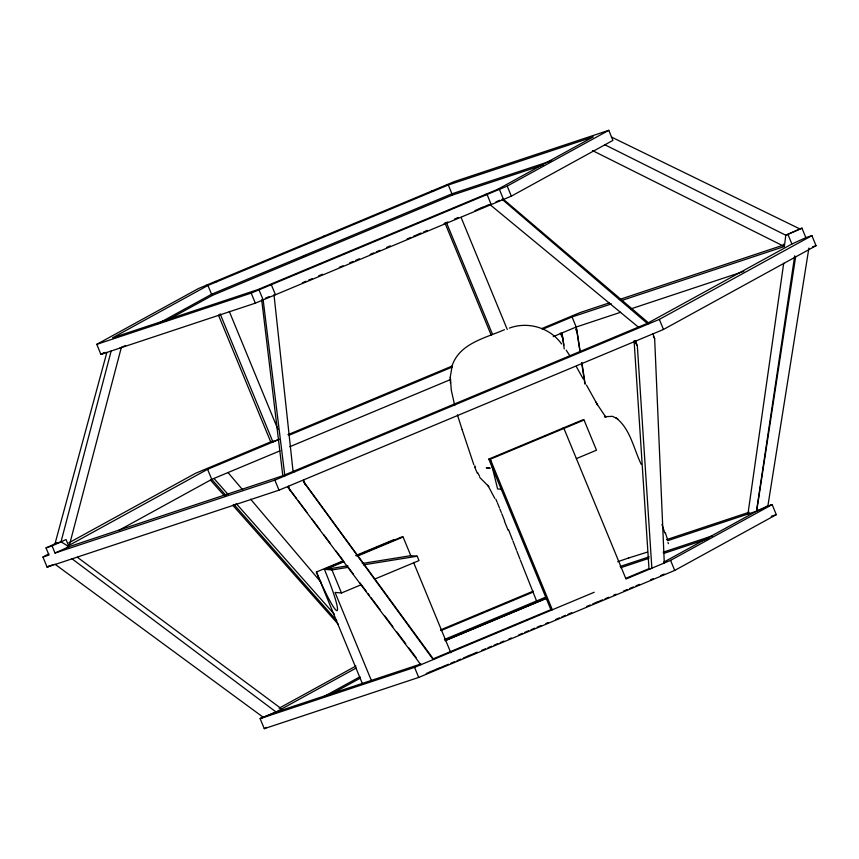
<?xml version="1.0" encoding="UTF-8"?>
<svg xmlns="http://www.w3.org/2000/svg" width="859" height="859" viewBox="0 0 859 859"><rect width="100%" height="100%" fill="white"/><g stroke="black" fill="none" stroke-linecap="round" stroke-linejoin="round"><path stroke-width="1.29" d="M450.299 376.8L452.274 365.279M747.931 514.047L783.709 263.219M794.715 255.767L756.468 511.212L767.871 506.015L808.888 248.079M795.638 256.723L756.672 511.148L663.61 562.226M106.86 352.426L54.987 543.833L61.021 541.836L111.165 350.998M121.355 347.369L68.988 546.7L55.019 553.056L52.066 545.905L46.032 547.913L48.984 555.064L42.95 557.061L47.095 567.123L279.003 490.167L663.481 329.459L816.05 245.706L811.905 235.645L805.871 237.653L791.901 244.01L647.267 323.403L282.804 475.746L66.573 547.494M452.328 365.139C459.994 343.235 485.507 338.017 504.448 329.695M96.777 344.341L198.365 288.581L454.368 181.571L608.784 130.332L612.929 140.393L511.341 196.153L255.338 303.163L100.922 354.402L96.777 344.341L251.193 293.102L507.197 186.092L608.784 130.332M104.422 352.48L100.922 354.402L105.593 352.448M157.938 323.725L211.786 294.165L451.716 193.887L551.596 160.74M165.486 321.126L212.506 295.324M497.919 189.238L593.311 136.871L448.312 184.986L207.942 285.456L112.55 337.823L257.55 289.708L497.919 189.238L499.39 189.356L503.535 199.417L649.34 323.575L647.267 323.403L502.064 199.288L503.535 199.417M42.95 557.061L48.813 553.84M68.774 542.888L195.519 473.309L273.151 440.86M68.838 545.476L207.588 469.304L279.239 439.357M49.36 565.877L47.095 567.123L52.979 564.664M118.843 530.357L211.733 479.365L279.948 450.857M55.019 553.056L274.859 480.106L659.336 319.398L811.905 235.645M72.049 558.822L276.061 712.014L260.137 718.607L264.282 728.668L418.709 677.429L674.712 570.419L776.3 514.659L772.155 504.598L765.433 506.831M279.057 708.235L355.905 666.047M594.224 592.27L414.564 667.368L260.137 718.607L275.922 712.09L356.174 668.034M264.282 728.668L266.623 727.39M322.479 697.358L359.942 676.795M330.017 694.759L360.458 678.052M562.473 428.308L563.934 428.437L625.996 578.998L670.568 560.369L772.155 504.598L756.672 511.148L667.711 540.665M119.777 348.142L125.564 345.511M46.032 547.913L58.004 542.458M52.066 545.905L66.046 539.549L68.988 546.7L61.021 541.836M805.871 237.653L801.952 228.15L785.792 235.237L604.725 144.688M621.637 300.51L784.353 246.512L785.792 235.237L801.952 228.15M302.336 256.905L306.04 255.359M318.689 275.814L322.393 274.268M349.549 262.918L353.242 261.372M355.712 260.341L359.416 258.795M386.571 247.446L390.276 245.899M417.431 234.55L421.125 233.004M423.594 231.973L427.299 230.416M454.454 219.077L458.158 217.52M479.139 208.758L482.844 207.202M485.314 206.171L489.007 204.625M265.377 298.223L269.071 296.677M302.347 282.772L306.051 281.226M308.521 280.195L312.214 278.649M339.337 267.31L343.042 265.764M370.165 254.425L373.869 252.879M376.328 251.848L380.032 250.302M407.155 238.963L410.86 237.417M413.319 236.386L417.023 234.84M444.146 223.501L447.84 221.955M474.973 210.616L478.667 209.07M481.137 208.039L484.83 206.493M495.922 201.865L499.605 200.319M287.937 434.686L451.834 366.17M541.793 328.578L579.997 312.612L609.192 302.916M218.444 315.07L270.714 441.891L272.894 441.848L279.078 439.26M289.129 435.223L452.21 367.061M542.405 329.362L572.051 316.96L611.468 303.882M289.837 446.712L450.567 379.538M553.196 336.642L576.196 327.021L620.649 312.268M488.814 459.093L490.285 459.221L552.337 609.783L550.877 609.654L488.814 459.093L582.595 419.901L584.056 420.03L596.49 450.202L576.378 458.609M584.056 420.03L490.285 459.221L497.619 488.954L501.259 489.265M362.627 684.236L316.38 572.019L343.45 560.702M355.755 555.558L393.905 539.624M316.38 572.019A43.272 4.22 67.3 0 0 337.039 610.599A43.272 4.22 67.3 0 0 324.38 569.302L342.838 561.582M356.378 555.923L401.905 536.896L403.096 537.004L410.795 555.666L417.195 556.213L418.999 560.583L374.696 579.095M344.029 561.689L325.572 569.399L347.863 565.813M357.569 556.031L403.096 537.004M371.238 680.188L335.064 592.431L341.474 592.978L361.167 584.754M440.527 629.915L533.299 591.132M441.043 630.581L532.591 592.313M444.414 639.493L545.819 597.102M467.285 630.517L471 628.971M546.184 598.401L444.983 640.696L546.345 598.358M303.624 481.652L433.215 658.832L550.877 609.654M625.749 578.354L648.985 568.647L650.456 568.776M426.289 673.52L429.983 671.974M430.219 671.759L436.147 669.397M436.383 669.182L440.087 667.626M441.086 667.336L448.473 664.243M450.943 663.212L454.636 661.666M457.106 660.635L460.8 659.089M463.269 658.058L466.963 656.523M467.242 656.276L470.947 654.73M471.902 654.461L477.121 652.153M481.759 650.338L485.464 648.792M487.923 647.761L491.627 646.215M494.086 645.184L497.791 643.638M500.249 642.607L503.954 641.061M508.882 638.999L511.341 637.969M518.739 634.876L522.444 633.33M524.903 632.299L528.607 630.753M531.066 629.722L534.77 628.176M537.229 627.145L540.934 625.599M545.862 623.537L548.321 622.507M555.719 619.425L559.424 617.879M561.883 616.848L565.587 615.302M568.046 614.271L571.75 612.725M586.536 606.54L590.24 604.994M592.699 603.963L598.068 601.601M598.863 601.386L602.567 599.84M605.026 598.809L608.73 597.263M613.659 595.201L616.128 594.17M623.516 591.078L627.22 589.532M629.679 588.501L633.384 586.955M635.853 585.924L639.547 584.378M650.639 579.75L653.108 578.719M660.507 575.627L664.2 574.08M617.707 561.722L628.756 557.942M451.941 195.24L543.382 164.874M619.35 299.544L783.097 245.212M812.474 246.898L816.05 245.706M630.807 308.907L743.83 271.401M667.046 539.473L749.22 512.211M620.134 566.478L649.221 556.825M663.127 552.208L712.433 535.844M771.232 516.334L776.3 514.659M620.66 567.735L648.899 558.339M663.642 553.464L708.675 538.507M275.922 712.09L420.91 663.975M628.423 558.049L647.557 552.058M509.387 328.095C527.995 321.18 550.05 327.655 561.571 343.965M362.283 563.483L410.795 555.666M324.38 569.302L331.982 569.946L347.712 567.412M363.443 564.878L417.195 556.213M490.124 468.123L486.28 467.726L488.309 468.026M446.551 184.835L448.312 184.986L452.457 195.047L212.087 295.517L207.942 285.456L206.181 285.306M485.625 194.381L487.085 194.499L491.23 204.56L489.77 204.431L638.377 327.118L640.438 327.3M431.787 191.009L433.548 191.16M323.542 236.257L325.303 236.408M269.844 284.565L271.315 284.694L275.46 294.755M215.308 281.494L217.069 281.645M257.55 289.708L259.01 289.837L263.155 299.888L284.866 475.929L282.804 475.746L261.694 299.77L263.155 299.888M636.154 340.883L634.092 340.701L637.335 345.866L651.863 568.186M295.12 471.634L293.059 471.462L273.989 294.626M433.215 658.832L434.675 658.96M487.042 467.779L489.158 468.058L487.923 467.876M487.547 467.919L489.716 468.38M611.35 137L799.761 228.881M592.495 150.572L784.353 246.512L783.376 244.139M615.914 417.818C630.399 428.759 633.652 448.838 641.254 464.375M617.75 418.87L612.499 416.347L604.435 416.712L606.132 416.991L605.155 416.228M54.955 564.191L262.951 717.072M77.385 557.276L281.677 708.933M213.945 478.442L228.118 494.44M236.096 503.438L334.452 614.4M210.552 480.192L224.768 496.223M232.757 505.242L338.457 624.504M536.542 600.903L520.382 560.175M225.917 495.396L211.733 479.365L207.588 469.304M233.895 504.416L336.728 620.649M228.022 472.557L242.764 489.952M250.581 499.165L320.847 582.058M287.744 486.87L296.57 498.607M298.18 500.743L306.996 512.479M311.817 518.879L319.838 529.552M323.843 534.878L330.264 543.414M335.88 550.887L343.095 560.487M347.916 566.886L353.521 574.36M359.942 582.896L366.363 591.432M367.963 593.558L369.574 595.695M371.174 597.832L380 609.568M384.811 615.967L392.831 626.64M396.847 631.966L405.673 643.702M408.873 647.976L416.1 657.575M287.593 486.838L420.846 664.748M303.334 481.566L433.215 659.572M605.316 416.357L597.026 404.074L597.488 404.836L586.482 385.068M479.741 477.454L488.76 486.516L487.848 485.292L494.773 498.381M566.178 350.15L569.861 355.766M653.366 336.556L654.655 338.629L664.286 562.989M595.545 401.593L597.488 404.836M479.601 476.283L477.625 472.633M576.228 366.374L583.143 378.83M477.303 473.191L474.705 467.135M575.713 329.33L577.291 332.68L580.115 351.148M560.304 333.099L562.946 338.671L563.934 345.275M495.847 499.186L497.082 502.118M787.982 234.507L791.901 244.01M659.336 319.398L663.481 329.459M572.051 316.96L576.196 327.021L577.291 332.68M670.568 560.369L674.712 570.419M507.197 186.092L511.341 196.153M451.716 193.887L452.231 195.143M461.079 217.402L507.261 329.448M446.777 223.383L492.454 334.194M445.069 223.233L491.251 335.278M413.608 562.505L450.803 652.733M414.564 667.368L418.709 677.429M251.193 293.102L255.338 303.163M229.278 311.398L278.005 429.607M331.982 569.946L341.474 592.978M220.119 313.793L272.894 441.848M211.786 294.165L212.313 295.421M274.859 480.106L279.003 490.167M497.49 503.095L499.423 507.852M504.426 521.188L508.109 530.207M499.895 509.022L501.312 512.544M501.785 513.714L504.684 520.983M508.582 529.81L512.469 539.796M512.92 540.945L516.484 550.147M516.914 551.253L519.953 559.059M474.834 465.761L475.467 467.436M652.883 333.582L654.655 338.629M635.553 340.83L637.335 345.866M473.814 464.708L462.163 429.747M303.614 479.934L305.278 484.659M288.517 486.237L290.192 490.972M661.967 524.505L663.094 527.823M663.524 529.09L664.802 532.891M665.381 532.945L667.153 538.239M666.96 539.355L667.26 540.247M462.121 429.597L457.428 414.876M668.012 542.523L668.377 543.64M454.712 405.502L451.308 390.254L450.309 377.015L450.47 383.189M562.946 338.671L561.85 333.024L564.234 348.872M581.93 363.024L585.162 384.134M576.196 327.021L580.029 352.093M581.64 362.648L584.872 383.758M634.178 342.032L648.985 568.647"/></g></svg>
